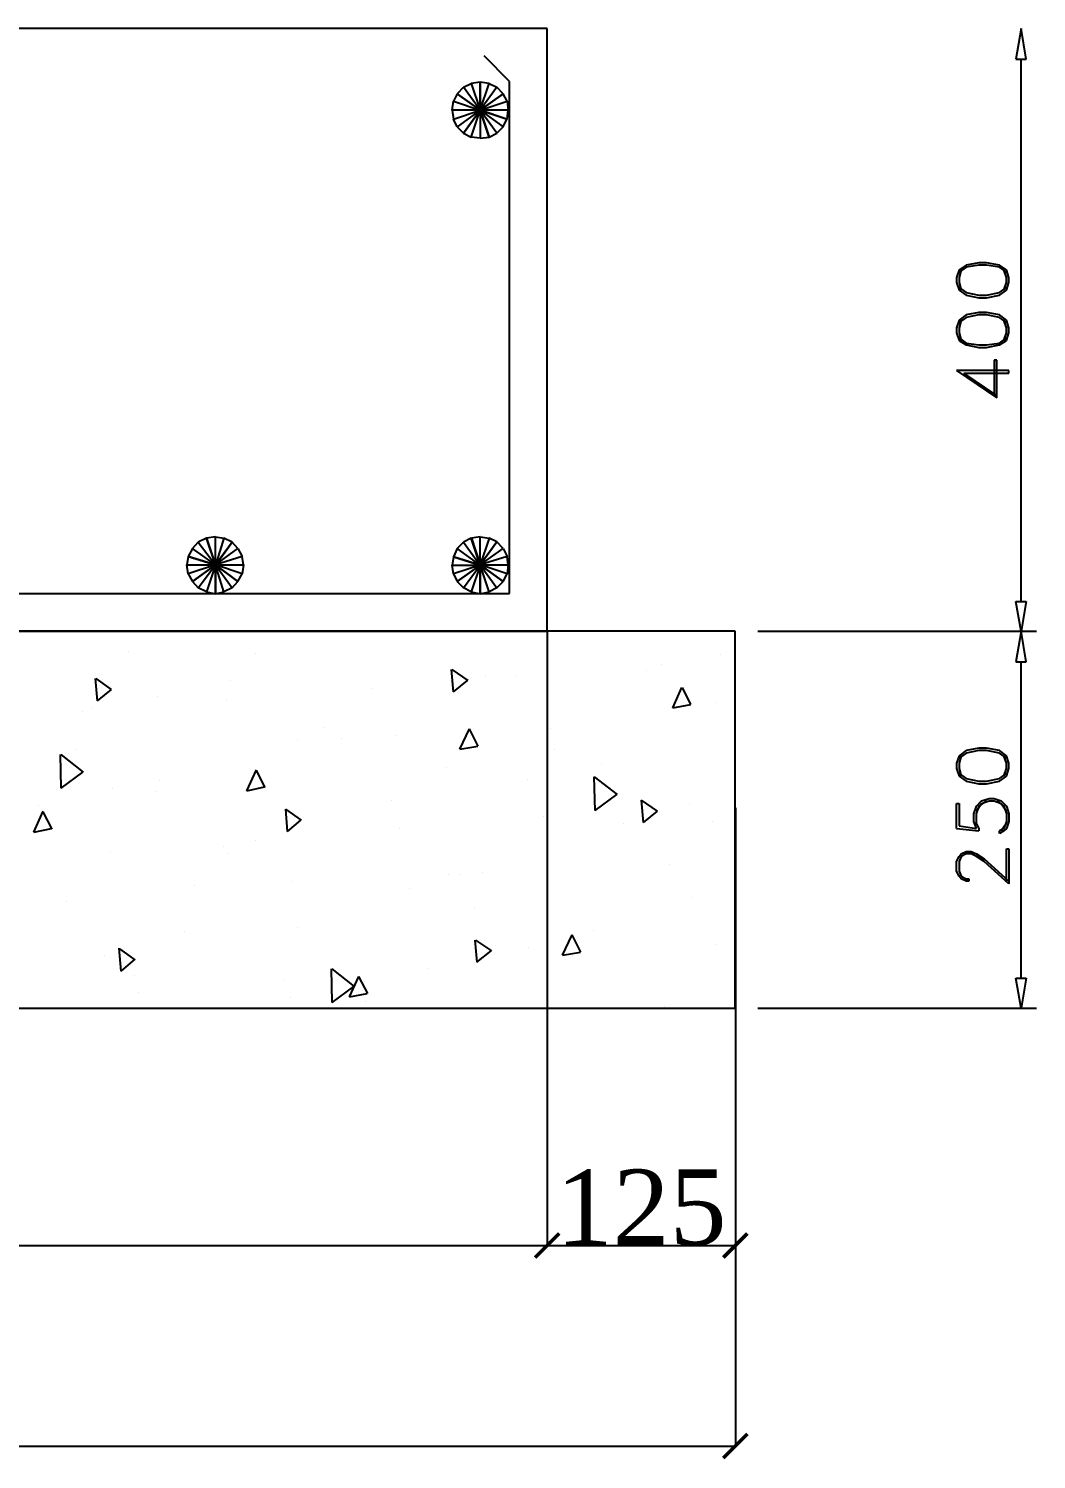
# Model space of a CAD drawing. Header units: millimetres. Extents: x -23396 to 106750, y 116 to 66281.
# Drawn here: x 36974 to 40318, y 57027 to 61775 of the extents above; entities that cross this region are included whole.
import ezdxf

# ---------------------------------------------------------------- set-up
doc = ezdxf.new("R2010")
doc.units = ezdxf.units.MM
doc.styles.add('Century Gothic$001H0', font='cent.shx')
doc.dimstyles.new('Copy of ISO-25', dxfattribs={"dimtxt": 250, "dimasz": 80, "dimexe": 1.25, "dimexo": 0.625, "dimtad": 1, "dimtxsty": 'Century Gothic$001H0', "dimblk": 'ARCHTICK', "dimcen": 2.5, "dimadec": 0, "dimazin": 0, "dimtfac": 1, "dimtmove": 0, "dimatfit": 3, "dimfxl": 1, "dimarcsym": 0})

# ---------------------------------------------------------------- blocks, each defined once
blk = doc.blocks.new('_ArchTick')
at = {"color": 0, "linetype": 'ByBlock', "const_width": 0.15}
blk.add_lwpolyline([(-0.5, -0.5), (0.5, 0.5)], dxfattribs=at)
blk = doc.blocks.new('*D56')
at = {"color": 0, "lineweight": -2, "transparency": 16777216}
for p, q in [((25819.2, 58523.4), (25819.2, 57069.7)), ((39319.3, 58523.4), (39319.3, 57069.7)), ((25819.2, 57071), (39319.3, 57071))]:
    blk.add_line(p, q, dxfattribs=at)
at = {"layer": 'Defpoints', "color": 0, "transparency": 16777216}
for p in [(25819.2, 58524), (39319.3, 58524), (39319.3, 57071)]:
    blk.add_point(p, dxfattribs=at)
at = {"color": 0, "lineweight": -2, "transparency": 16777216, "xscale": 80, "yscale": 80, "zscale": 80, "rotation": 180}
blk.add_blockref('_ArchTick', (25819.2, 57071), dxfattribs=at)
at = {"color": 0, "lineweight": -2, "transparency": 16777216, "xscale": 80, "yscale": 80, "zscale": 80}
blk.add_blockref('_ArchTick', (39319.3, 57071), dxfattribs=at)
at = {"color": 0, "transparency": 16777216, "insert": (32569.2, 57196.6), "char_height": 250, "attachment_point": 5, "style": 'Century Gothic$001H0'}
blk.add_mtext('2900', dxfattribs=at)
blk = doc.blocks.new('*D57')
at = {"color": 0, "lineweight": -2, "transparency": 16777216}
for p, q in [((26443.6, 59774.4), (26443.6, 57735.2)), ((38694.9, 59774.4), (38694.9, 57735.2)), ((26443.6, 57736.5), (38694.9, 57736.5))]:
    blk.add_line(p, q, dxfattribs=at)
at = {"layer": 'Defpoints', "color": 0, "transparency": 16777216}
for p in [(26443.6, 59775), (38694.9, 59775), (38694.9, 57736.5)]:
    blk.add_point(p, dxfattribs=at)
at = {"color": 0, "lineweight": -2, "transparency": 16777216, "xscale": 80, "yscale": 80, "zscale": 80, "rotation": 180}
blk.add_blockref('_ArchTick', (26443.6, 57736.5), dxfattribs=at)
at = {"color": 0, "lineweight": -2, "transparency": 16777216, "xscale": 80, "yscale": 80, "zscale": 80}
blk.add_blockref('_ArchTick', (38694.9, 57736.5), dxfattribs=at)
at = {"color": 0, "transparency": 16777216, "insert": (32569.2, 57862.1), "char_height": 250, "attachment_point": 5, "style": 'Century Gothic$001H0'}
blk.add_mtext('2650', dxfattribs=at)
blk = doc.blocks.new('*D52')
at = {"color": 0, "lineweight": -2, "transparency": 16777216}
for p, q in [((38694.9, 59774.4), (38694.9, 57735.2)), ((39319.3, 59188.8), (39319.3, 57735.2)), ((38694.9, 57736.5), (39319.3, 57736.5))]:
    blk.add_line(p, q, dxfattribs=at)
at = {"layer": 'Defpoints', "color": 0, "transparency": 16777216}
for p in [(38694.9, 59775), (39319.3, 59189.5), (39319.3, 57736.5)]:
    blk.add_point(p, dxfattribs=at)
at = {"color": 0, "lineweight": -2, "transparency": 16777216, "xscale": 80, "yscale": 80, "zscale": 80, "rotation": 180}
blk.add_blockref('_ArchTick', (38694.9, 57736.5), dxfattribs=at)
at = {"color": 0, "lineweight": -2, "transparency": 16777216, "xscale": 80, "yscale": 80, "zscale": 80}
blk.add_blockref('_ArchTick', (39319.3, 57736.5), dxfattribs=at)
at = {"color": 0, "transparency": 16777216, "insert": (39007.1, 57862.1), "char_height": 250, "attachment_point": 5, "style": 'Century Gothic$001H0'}
blk.add_mtext('125', dxfattribs=at)

msp = doc.modelspace()

# ---------------------------------------------------------------- linework, layer by layer
at = {"color": 0}
for p, q in [((38694.852, 61775.228), (26443.602, 61775.228)), ((38694.852, 59774.978), (38694.852, 61775.228)), ((40267.552, 61775.228), (40250.602, 61673.628)), ((40284.452, 61673.628), (40267.552, 61775.228)), ((40284.452, 61673.628), (40267.552, 61775.228)), ((38570.152, 61599.528), (38485.302, 61684.378)), ((40250.602, 61673.628), (40284.452, 61673.628)), ((40250.602, 61673.628), (40284.452, 61673.628)), ((40267.552, 59874.428), (40267.552, 61673.628)), ((38417.402, 61580.628), (38442.952, 61593.178)), ((38417.402, 61580.628), (38442.952, 61593.178)), ((38472.602, 61597.428), (38442.952, 61593.178)), ((38472.602, 61597.428), (38442.952, 61593.178)), ((38442.952, 61593.178), (38472.602, 61504.278)), ((38442.952, 61593.178), (38472.602, 61504.278)), ((38442.952, 61593.178), (38472.602, 61504.278)), ((38442.952, 61593.178), (38472.602, 61504.278)), ((38502.252, 61593.178), (38472.602, 61597.428)), ((38502.252, 61593.178), (38472.602, 61597.428)), ((38472.602, 61597.428), (38472.602, 61504.428)), ((38472.602, 61504.278), (38472.602, 61597.428)), ((38472.602, 61504.278), (38472.602, 61597.428)), ((38472.602, 61504.428), (38502.252, 61593.178)), ((38472.602, 61504.428), (38502.252, 61593.178)), ((38472.602, 61504.428), (38502.252, 61593.178)), ((38472.602, 61504.428), (38502.252, 61593.178)), ((38502.252, 61593.178), (38527.652, 61580.478)), ((38502.252, 61593.178), (38527.652, 61580.478)), ((38570.152, 59900.028), (38570.152, 61599.528)), ((38396.202, 61559.128), (38383.702, 61533.928)), ((38396.202, 61559.128), (38383.702, 61533.928)), ((38417.402, 61580.628), (38396.202, 61559.128)), ((38417.402, 61580.628), (38396.202, 61559.128)), ((38396.202, 61559.128), (38472.602, 61504.278)), ((38472.602, 61504.278), (38396.202, 61559.128)), ((38472.602, 61504.278), (38396.202, 61559.128)), ((38472.602, 61504.278), (38417.402, 61580.628)), ((38472.602, 61504.278), (38417.402, 61580.628)), ((38472.602, 61504.278), (38417.402, 61580.628)), ((38472.602, 61504.278), (38417.402, 61580.628)), ((38527.652, 61580.478), (38472.602, 61504.428)), ((38527.652, 61580.478), (38472.602, 61504.428)), ((38527.652, 61580.478), (38472.602, 61504.428)), ((38527.652, 61580.478), (38472.602, 61504.428)), ((38472.602, 61504.428), (38548.802, 61559.328)), ((38472.602, 61504.428), (38548.802, 61559.328)), ((38548.602, 61559.128), (38472.752, 61504.078)), ((38548.802, 61559.328), (38527.652, 61580.478)), ((38548.802, 61559.328), (38527.652, 61580.478)), ((38561.502, 61533.928), (38548.602, 61559.128)), ((38561.502, 61533.928), (38548.602, 61559.128)), ((38379.452, 61504.278), (38383.702, 61533.928)), ((38379.452, 61504.278), (38383.702, 61474.628)), ((38472.602, 61504.278), (38379.452, 61504.278)), ((38379.452, 61504.278), (38383.702, 61474.628)), ((38472.602, 61504.278), (38379.452, 61504.278)), ((38472.602, 61504.278), (38379.452, 61504.278)), ((38472.602, 61504.278), (38379.452, 61504.278)), ((38383.702, 61533.928), (38472.602, 61504.278)), ((38383.702, 61533.928), (38472.602, 61504.278)), ((38383.702, 61533.928), (38472.602, 61504.278)), ((38383.702, 61533.928), (38472.602, 61504.278)), ((38383.702, 61474.628), (38472.602, 61504.278)), ((38383.702, 61474.628), (38472.602, 61504.278)), ((38383.702, 61474.628), (38472.602, 61504.278)), ((38383.702, 61474.628), (38472.602, 61504.278)), ((38472.602, 61504.278), (38396.202, 61449.078)), ((38472.602, 61504.278), (38396.202, 61449.078)), ((38472.602, 61504.278), (38396.202, 61449.078)), ((38472.602, 61504.278), (38396.202, 61449.078)), ((38417.402, 61428.078), (38472.602, 61504.278)), ((38472.402, 61504.278), (38417.552, 61427.878)), ((38472.402, 61504.278), (38417.552, 61427.878)), ((38442.802, 61415.178), (38472.402, 61504.278)), ((38442.802, 61415.178), (38472.402, 61504.278)), ((38442.802, 61415.178), (38472.402, 61504.278)), ((38442.802, 61415.178), (38472.402, 61504.278)), ((38472.402, 61504.278), (38472.402, 61411.128)), ((38472.402, 61504.278), (38472.402, 61411.128)), ((38472.402, 61504.278), (38472.402, 61411.128)), ((38472.402, 61504.278), (38472.402, 61411.128)), ((38502.252, 61415.178), (38472.402, 61504.278)), ((38527.652, 61428.078), (38472.602, 61504.278)), ((38472.602, 61504.278), (38502.252, 61415.378)), ((38527.652, 61428.078), (38472.602, 61504.278)), ((38472.602, 61504.278), (38548.802, 61449.228)), ((38472.602, 61504.278), (38548.802, 61449.228)), ((38527.652, 61428.078), (38472.602, 61504.278)), ((38472.602, 61504.278), (38502.252, 61415.378)), ((38527.652, 61428.078), (38472.602, 61504.278)), ((38472.602, 61504.278), (38548.802, 61449.228)), ((38472.602, 61504.278), (38548.802, 61449.228)), ((38561.302, 61474.478), (38472.602, 61504.278)), ((38472.752, 61504.078), (38561.502, 61533.928)), ((38472.752, 61504.078), (38561.502, 61533.928)), ((38472.752, 61504.078), (38561.502, 61533.928)), ((38472.752, 61504.078), (38561.502, 61533.928)), ((38565.752, 61504.078), (38472.752, 61504.078)), ((38472.752, 61504.078), (38561.502, 61474.628)), ((38565.752, 61504.078), (38472.752, 61504.078)), ((38565.752, 61504.078), (38472.752, 61504.078)), ((38472.752, 61504.078), (38561.502, 61474.628)), ((38565.752, 61504.078), (38472.752, 61504.078)), ((38561.502, 61533.928), (38565.752, 61504.078)), ((38561.502, 61533.928), (38565.752, 61504.078)), ((38561.502, 61474.628), (38565.752, 61504.078)), ((38561.502, 61474.628), (38565.752, 61504.078)), ((38396.202, 61449.078), (38383.702, 61474.628)), ((38396.202, 61449.078), (38383.702, 61474.628)), ((38396.202, 61449.078), (38417.402, 61428.078)), ((38396.202, 61449.078), (38417.402, 61428.078)), ((38548.802, 61449.228), (38527.652, 61428.078)), ((38548.802, 61449.228), (38527.652, 61428.078)), ((38548.802, 61449.228), (38561.302, 61474.478)), ((38548.802, 61449.228), (38561.302, 61474.478)), ((38417.552, 61427.878), (38442.802, 61415.178)), ((38417.552, 61427.878), (38442.802, 61415.178)), ((38472.402, 61411.128), (38442.802, 61415.178)), ((38472.402, 61411.128), (38442.802, 61415.178)), ((38472.402, 61411.128), (38502.252, 61415.178)), ((38472.402, 61411.128), (38502.252, 61415.178)), ((38502.252, 61415.378), (38527.652, 61428.078)), ((38502.252, 61415.378), (38527.652, 61428.078)), ((40062.202, 60974.928), (40053.752, 60949.728)), ((40085.502, 60989.928), (40062.202, 60974.928)), ((40085.502, 60983.728), (40062.202, 60966.828)), ((40068.552, 60974.928), (40062.202, 60949.728)), ((40127.852, 60998.378), (40085.502, 60989.928)), ((40127.852, 60990.078), (40085.502, 60983.728)), ((40153.252, 60998.378), (40127.852, 60998.378)), ((40153.252, 60990.078), (40127.852, 60990.078)), ((40195.552, 60989.928), (40153.252, 60998.378)), ((40195.552, 60983.728), (40153.252, 60990.078)), ((40218.852, 60974.928), (40195.552, 60989.928)), ((40218.852, 60966.828), (40195.552, 60983.728)), ((40218.852, 60949.728), (40210.552, 60975.128)), ((40227.302, 60949.728), (40218.852, 60974.928)), ((40053.752, 60949.728), (40053.752, 60932.578)), ((40053.752, 60932.578), (40062.202, 60907.178)), ((40062.202, 60949.728), (40062.202, 60932.778)), ((40062.202, 60932.778), (40068.552, 60907.178)), ((40210.552, 60907.378), (40218.852, 60932.778)), ((40218.852, 60932.778), (40218.852, 60949.728)), ((40218.852, 60907.178), (40227.302, 60932.578)), ((40227.302, 60932.578), (40227.302, 60949.728)), ((40062.202, 60915.678), (40085.502, 60899.078)), ((40062.202, 60907.178), (40085.502, 60890.428)), ((40085.502, 60899.078), (40127.852, 60890.428)), ((40085.502, 60890.428), (40127.852, 60881.978)), ((40127.852, 60890.428), (40153.252, 60890.428)), ((40127.852, 60881.978), (40153.252, 60881.978)), ((40153.252, 60890.428), (40195.552, 60899.078)), ((40153.252, 60881.978), (40195.552, 60890.428)), ((40195.552, 60899.078), (40218.852, 60915.678)), ((40195.552, 60890.428), (40218.852, 60907.178)), ((40127.852, 60833.128), (40085.502, 60824.828)), ((40153.252, 60833.128), (40127.852, 60833.128)), ((40195.552, 60824.828), (40153.252, 60833.128)), ((40062.202, 60807.878), (40053.752, 60782.478)), ((40053.752, 60782.478), (40053.752, 60765.378)), ((40085.502, 60824.828), (40062.202, 60807.878)), ((40085.502, 60816.378), (40062.202, 60799.428)), ((40068.552, 60807.878), (40062.202, 60782.478)), ((40062.202, 60782.478), (40062.202, 60765.378)), ((40127.852, 60824.978), (40085.502, 60816.378)), ((40153.252, 60824.978), (40127.852, 60824.978)), ((40195.552, 60816.378), (40153.252, 60824.978)), ((40218.852, 60807.878), (40195.552, 60824.828)), ((40218.852, 60799.428), (40195.552, 60816.378)), ((40218.852, 60782.678), (40210.552, 60808.078)), ((40227.302, 60782.478), (40218.852, 60807.878)), ((40218.852, 60765.578), (40218.852, 60782.678)), ((40227.302, 60765.378), (40227.302, 60782.478)), ((40053.752, 60765.378), (40062.202, 60739.978)), ((40062.202, 60765.378), (40068.552, 60740.178)), ((40062.202, 60748.628), (40085.502, 60731.678)), ((40062.202, 60739.978), (40085.502, 60725.328)), ((40195.552, 60731.678), (40218.852, 60748.628)), ((40195.552, 60725.328), (40218.852, 60739.978)), ((40210.552, 60740.328), (40218.852, 60765.578)), ((40218.852, 60739.978), (40227.302, 60765.378)), ((40085.502, 60731.678), (40127.852, 60725.328)), ((40085.502, 60725.328), (40127.852, 60716.678)), ((40127.852, 60725.328), (40153.252, 60725.328)), ((40127.852, 60716.678), (40153.252, 60716.678)), ((40153.252, 60725.328), (40195.552, 60731.678)), ((40153.252, 60716.678), (40195.552, 60725.328)), ((40227.302, 60640.678), (40053.752, 60640.678)), ((40053.752, 60640.678), (40186.902, 60549.478)), ((40186.902, 60674.528), (40178.652, 60674.528)), ((40178.652, 60674.528), (40178.652, 60558.128)), ((40186.902, 60549.478), (40186.902, 60674.528)), ((40227.302, 60632.228), (40227.302, 60640.678)), ((40186.902, 60558.128), (40077.052, 60632.228)), ((40077.052, 60632.228), (40227.302, 60632.228)), ((37518.002, 60050.278), (37537.052, 60071.278)), ((37518.002, 60050.278), (37537.052, 60071.278)), ((37564.552, 60083.978), (37537.052, 60071.278)), ((37564.552, 60083.978), (37537.052, 60071.278)), ((37537.052, 60071.278), (37594.202, 59995.078)), ((37537.052, 60071.278), (37594.202, 59995.078)), ((37537.052, 60071.278), (37594.202, 59995.078)), ((37537.052, 60071.278), (37594.202, 59995.078)), ((37594.202, 60088.228), (37564.352, 60083.828)), ((37594.202, 60088.228), (37564.352, 60083.828)), ((37564.352, 60083.828), (37594.202, 59994.928)), ((37594.202, 59995.078), (37564.552, 60083.978)), ((37594.202, 59995.078), (37564.552, 60083.978)), ((37594.202, 59994.928), (37594.202, 60088.228)), ((37594.202, 60088.228), (37621.502, 60083.828)), ((37594.202, 59994.928), (37594.202, 60088.228)), ((37594.202, 59994.928), (37594.202, 60088.228)), ((37594.202, 60088.228), (37621.502, 60083.828)), ((37594.202, 59994.928), (37594.202, 60088.228)), ((37621.502, 60083.828), (37594.202, 59994.928)), ((37621.502, 60083.828), (37594.202, 59994.928)), ((37621.502, 60083.828), (37594.202, 59994.928)), ((37621.502, 60083.828), (37594.202, 59994.928)), ((37594.202, 59994.928), (37649.052, 60071.278)), ((37594.202, 59994.928), (37649.052, 60071.278)), ((37649.202, 60071.278), (37594.352, 59995.078)), ((37649.052, 60071.278), (37621.502, 60083.828)), ((37649.052, 60071.278), (37621.502, 60083.828)), ((37668.252, 60050.128), (37649.202, 60071.278)), ((37668.252, 60050.128), (37649.202, 60071.278)), ((38396.202, 60050.128), (38417.402, 60071.278)), ((38396.202, 60050.128), (38417.402, 60071.278)), ((38442.952, 60083.828), (38417.402, 60071.278)), ((38442.952, 60083.828), (38417.402, 60071.278)), ((38417.402, 60071.278), (38472.602, 59994.928)), ((38417.402, 60071.278), (38472.602, 59994.928)), ((38417.402, 60071.278), (38472.602, 59994.928)), ((38417.402, 60071.278), (38472.602, 59994.928)), ((38472.602, 59994.928), (38442.952, 60083.828)), ((38472.602, 59994.928), (38442.952, 60083.828)), ((38472.752, 60088.228), (38443.152, 60083.978)), ((38472.752, 60088.228), (38443.152, 60083.978)), ((38443.152, 60083.978), (38472.752, 59995.278)), ((38472.752, 59995.278), (38472.752, 60088.228)), ((38472.752, 60088.228), (38502.402, 60083.978)), ((38472.752, 59995.278), (38472.752, 60088.228)), ((38472.752, 59995.278), (38472.752, 60088.228)), ((38472.752, 60088.228), (38502.402, 60083.978)), ((38472.752, 59995.278), (38472.752, 60088.228)), ((38502.402, 60083.978), (38472.752, 59995.278)), ((38502.402, 60083.978), (38472.752, 59995.278)), ((38502.402, 60083.978), (38472.752, 59995.278)), ((38502.402, 60083.978), (38472.752, 59995.278)), ((38527.802, 60071.478), (38472.752, 59995.078)), ((38472.752, 59995.278), (38527.802, 60071.478)), ((38472.752, 59995.278), (38527.802, 60071.478)), ((38527.802, 60071.478), (38502.402, 60083.978)), ((38527.802, 60071.478), (38502.402, 60083.978)), ((38548.602, 60050.128), (38527.802, 60071.478)), ((38548.602, 60050.128), (38527.802, 60071.478)), ((37503.152, 60022.778), (37498.952, 59995.078)), ((37503.152, 60022.778), (37498.952, 59995.078)), ((37518.002, 60050.278), (37503.152, 60022.778)), ((37518.002, 60050.278), (37503.152, 60022.778)), ((37503.152, 60022.778), (37594.202, 59995.078)), ((37594.202, 59995.078), (37503.152, 60022.778)), ((37594.202, 59995.078), (37503.152, 60022.778)), ((37594.202, 59995.078), (37518.002, 60050.278)), ((37594.202, 59995.078), (37518.002, 60050.278)), ((37594.202, 59995.078), (37518.002, 60050.278)), ((37594.202, 59995.078), (37518.002, 60050.278)), ((37594.352, 59995.078), (37668.252, 60050.128)), ((37594.352, 59995.078), (37668.252, 60050.128)), ((37594.352, 59995.078), (37668.252, 60050.128)), ((37594.352, 59995.078), (37668.252, 60050.128)), ((37683.102, 60022.778), (37594.352, 59995.078)), ((37683.102, 60022.778), (37594.352, 59995.078)), ((37683.102, 60022.778), (37594.352, 59995.078)), ((37683.102, 60022.778), (37594.352, 59995.078)), ((37668.252, 60050.128), (37683.102, 60022.778)), ((37668.252, 60050.128), (37683.102, 60022.778)), ((37687.302, 59995.078), (37683.102, 60022.778)), ((37687.302, 59995.078), (37683.102, 60022.778)), ((38383.702, 60022.628), (38379.452, 59994.928)), ((38383.702, 60022.628), (38379.452, 59994.928)), ((38396.202, 60050.128), (38383.702, 60022.628)), ((38396.202, 60050.128), (38383.702, 60022.628)), ((38383.702, 60022.628), (38472.602, 59994.928)), ((38472.602, 59994.928), (38383.702, 60022.628)), ((38472.602, 59994.928), (38383.702, 60022.628)), ((38472.602, 59994.928), (38396.202, 60050.128)), ((38472.602, 59994.928), (38396.202, 60050.128)), ((38472.602, 59994.928), (38396.202, 60050.128)), ((38472.602, 59994.928), (38396.202, 60050.128)), ((38472.752, 59995.078), (38548.602, 60050.128)), ((38472.752, 59995.078), (38548.602, 60050.128)), ((38472.752, 59995.078), (38548.602, 60050.128)), ((38472.752, 59995.078), (38548.602, 60050.128)), ((38561.502, 60022.778), (38472.752, 59995.078)), ((38561.502, 60022.778), (38472.752, 59995.078)), ((38561.502, 60022.778), (38472.752, 59995.078)), ((38561.502, 60022.778), (38472.752, 59995.078)), ((38548.602, 60050.128), (38561.502, 60022.778)), ((38548.602, 60050.128), (38561.502, 60022.778)), ((38565.752, 59995.078), (38561.502, 60022.778)), ((38565.752, 59995.078), (38561.502, 60022.778)), ((37498.952, 59995.078), (37594.202, 59995.078)), ((37498.952, 59995.078), (37594.202, 59995.078)), ((37503.152, 59965.478), (37498.952, 59995.078)), ((37498.952, 59995.078), (37594.202, 59995.078)), ((37498.952, 59995.078), (37594.202, 59995.078)), ((37503.152, 59965.478), (37498.952, 59995.078)), ((37594.202, 59995.078), (37503.152, 59965.478)), ((37594.202, 59995.078), (37503.152, 59965.478)), ((37594.202, 59995.078), (37503.152, 59965.478)), ((37594.202, 59995.078), (37503.152, 59965.478)), ((37518.002, 59940.078), (37594.202, 59995.078)), ((37594.202, 59995.078), (37518.002, 59940.078)), ((37594.202, 59995.078), (37518.002, 59940.078)), ((37537.052, 59918.878), (37594.202, 59995.078)), ((37537.052, 59918.878), (37594.202, 59995.078)), ((37537.052, 59918.878), (37594.202, 59995.078)), ((37537.052, 59918.878), (37594.202, 59995.078)), ((37594.202, 59995.078), (37564.552, 59906.178)), ((37594.202, 59995.078), (37564.552, 59906.178)), ((37594.202, 59995.078), (37564.552, 59906.178)), ((37594.202, 59995.078), (37564.552, 59906.178)), ((37594.202, 59899.828), (37594.202, 59995.078)), ((37594.352, 59995.078), (37687.302, 59995.078)), ((37594.352, 59995.078), (37687.302, 59995.078)), ((37621.702, 59906.378), (37594.352, 59995.078)), ((37594.352, 59995.078), (37594.352, 59899.828)), ((37621.702, 59906.378), (37594.352, 59995.078)), ((37594.352, 59995.078), (37649.402, 59918.878)), ((37594.352, 59995.078), (37649.402, 59918.878)), ((37621.702, 59906.378), (37594.352, 59995.078)), ((37594.352, 59995.078), (37594.352, 59899.828)), ((37621.702, 59906.378), (37594.352, 59995.078)), ((37594.352, 59995.078), (37649.402, 59918.878)), ((37594.352, 59995.078), (37649.402, 59918.878)), ((37668.452, 59940.228), (37594.352, 59995.078)), ((37683.102, 59965.628), (37594.352, 59995.078)), ((37594.352, 59995.078), (37668.252, 59940.078)), ((37683.102, 59965.628), (37594.352, 59995.078)), ((37594.352, 59995.078), (37687.302, 59995.078)), ((37683.102, 59965.628), (37594.352, 59995.078)), ((37594.352, 59995.078), (37668.252, 59940.078)), ((37683.102, 59965.628), (37594.352, 59995.078)), ((37594.352, 59995.078), (37687.302, 59995.078)), ((37687.302, 59995.078), (37683.102, 59965.628)), ((38379.452, 59994.928), (38472.602, 59994.928)), ((38379.452, 59994.928), (38472.602, 59994.928)), ((38383.702, 59965.478), (38379.452, 59994.928)), ((38379.452, 59994.928), (38472.602, 59994.928)), ((38379.452, 59994.928), (38472.602, 59994.928)), ((38383.702, 59965.478), (38379.452, 59994.928)), ((38472.602, 59994.928), (38383.702, 59965.478)), ((38472.602, 59994.928), (38383.702, 59965.478)), ((38472.602, 59994.928), (38383.702, 59965.478)), ((38472.602, 59994.928), (38383.702, 59965.478)), ((38396.202, 59940.078), (38472.602, 59994.928)), ((38472.602, 59994.928), (38396.202, 59940.078)), ((38472.602, 59994.928), (38396.202, 59940.078)), ((38417.402, 59918.878), (38472.602, 59994.928)), ((38417.402, 59918.878), (38472.602, 59994.928)), ((38417.402, 59918.878), (38472.602, 59994.928)), ((38417.402, 59918.878), (38472.602, 59994.928)), ((38472.602, 59994.928), (38442.952, 59906.178)), ((38472.602, 59994.928), (38442.952, 59906.178)), ((38472.602, 59994.928), (38442.952, 59906.178)), ((38472.602, 59994.928), (38442.952, 59906.178)), ((38502.252, 59906.178), (38472.602, 59995.078)), ((38472.602, 59995.078), (38472.602, 59899.828)), ((38502.252, 59906.178), (38472.602, 59995.078)), ((38472.602, 59995.078), (38527.652, 59918.878)), ((38472.602, 59995.078), (38527.652, 59918.878)), ((38502.252, 59906.178), (38472.602, 59995.078)), ((38472.602, 59995.078), (38472.602, 59899.828)), ((38502.252, 59906.178), (38472.602, 59995.078)), ((38472.602, 59995.078), (38527.652, 59918.878)), ((38472.602, 59995.078), (38527.652, 59918.878)), ((38548.802, 59940.078), (38472.602, 59995.078)), ((38472.602, 59899.678), (38472.602, 59994.928)), ((38472.752, 59995.078), (38565.752, 59995.078)), ((38472.752, 59995.078), (38565.752, 59995.078)), ((38561.502, 59965.478), (38472.752, 59995.078)), ((38472.752, 59995.078), (38548.602, 59940.228)), ((38561.502, 59965.478), (38472.752, 59995.078)), ((38472.752, 59995.078), (38565.752, 59995.078)), ((38561.502, 59965.478), (38472.752, 59995.078)), ((38472.752, 59995.078), (38548.602, 59940.228)), ((38561.502, 59965.478), (38472.752, 59995.078)), ((38472.752, 59995.078), (38565.752, 59995.078)), ((38565.752, 59995.078), (38561.502, 59965.478)), ((37503.152, 59965.478), (37518.002, 59940.078)), ((37503.152, 59965.478), (37518.002, 59940.078)), ((37518.002, 59940.078), (37537.052, 59918.878)), ((37518.002, 59940.078), (37537.052, 59918.878)), ((37649.402, 59918.878), (37668.452, 59940.228)), ((37649.402, 59918.878), (37668.452, 59940.228)), ((37668.252, 59940.078), (37683.102, 59965.628)), ((37668.252, 59940.078), (37683.102, 59965.628)), ((38383.702, 59965.478), (38396.202, 59940.078)), ((38383.702, 59965.478), (38396.202, 59940.078)), ((38396.202, 59940.078), (38417.402, 59918.878)), ((38396.202, 59940.078), (38417.402, 59918.878)), ((38527.652, 59918.878), (38548.802, 59940.078)), ((38527.652, 59918.878), (38548.802, 59940.078)), ((38548.602, 59940.228), (38561.502, 59965.478)), ((38548.602, 59940.228), (38561.502, 59965.478)), ((26570.602, 59900.028), (38570.152, 59900.028)), ((37564.552, 59906.178), (37537.052, 59918.878)), ((37564.552, 59906.178), (37537.052, 59918.878)), ((37564.552, 59906.178), (37594.202, 59899.828)), ((37564.552, 59906.178), (37594.202, 59899.828)), ((37594.352, 59899.828), (37621.702, 59906.378)), ((37594.352, 59899.828), (37621.702, 59906.378)), ((37649.402, 59918.878), (37621.702, 59906.378)), ((37649.402, 59918.878), (37621.702, 59906.378)), ((38442.952, 59906.178), (38417.402, 59918.878)), ((38442.952, 59906.178), (38417.402, 59918.878)), ((38442.952, 59906.178), (38472.602, 59899.678)), ((38442.952, 59906.178), (38472.602, 59899.678)), ((38472.602, 59899.828), (38502.252, 59906.178)), ((38472.602, 59899.828), (38502.252, 59906.178)), ((38527.652, 59918.878), (38502.252, 59906.178)), ((38527.652, 59918.878), (38502.252, 59906.178)), ((40250.602, 59874.428), (40284.452, 59874.428)), ((40250.602, 59874.428), (40284.452, 59874.428)), ((40267.552, 59774.978), (40250.602, 59874.428)), ((40284.452, 59874.428), (40267.552, 59774.978)), ((40284.452, 59874.428), (40267.552, 59774.978)), ((39319.252, 59774.978), (25819.152, 59774.978)), ((26443.602, 59774.978), (38694.852, 59774.978)), ((39319.252, 58524.028), (39319.252, 59774.978)), ((39393.502, 59774.978), (40318.352, 59774.978)), ((39393.502, 59774.978), (40318.352, 59774.978)), ((40267.552, 59774.978), (40250.602, 59673.378)), ((40284.452, 59673.378), (40267.552, 59774.978)), ((40284.452, 59673.378), (40267.552, 59774.978)), ((37306.302, 59707.228), (37306.302, 59707.228)), ((37725.252, 59700.678), (37725.252, 59700.678)), ((39268.452, 59698.778), (39268.452, 59698.778)), ((38383.702, 59573.878), (38377.352, 59647.978)), ((38432.402, 59611.978), (38379.452, 59647.978)), ((39022.952, 59643.728), (39022.952, 59643.728)), ((39073.752, 59664.878), (39073.752, 59664.878)), ((40250.602, 59673.378), (40284.452, 59673.378)), ((40250.602, 59673.378), (40284.452, 59673.378)), ((40267.552, 58623.478), (40267.552, 59673.378)), ((37202.602, 59544.228), (37196.252, 59618.328)), ((37249.152, 59582.328), (37198.352, 59618.478)), ((37645.152, 59611.978), (37645.152, 59611.978)), ((38383.702, 59573.878), (38430.252, 59611.978)), ((38491.452, 59624.478), (38491.452, 59624.478)), ((38593.402, 59624.828), (38593.402, 59624.828)), ((37202.602, 59544.228), (37249.152, 59582.328)), ((37401.552, 59559.078), (37401.552, 59559.078)), ((37632.102, 59546.378), (37632.102, 59546.378)), ((38112.952, 59586.578), (38112.952, 59586.578)), ((39112.002, 59520.978), (39141.652, 59588.678)), ((39171.252, 59531.728), (39143.752, 59588.678)), ((37153.902, 59508.278), (37153.902, 59508.278)), ((37183.552, 59523.078), (37183.552, 59523.078)), ((39111.852, 59520.978), (39171.252, 59531.728)), ((39257.702, 59539.828), (39257.702, 59539.828)), ((37951.902, 59455.178), (37951.902, 59455.178)), ((37865.102, 59413.028), (37865.102, 59413.028)), ((38013.452, 59419.528), (38013.452, 59419.528)), ((38191.102, 59427.828), (38191.102, 59427.828)), ((38404.852, 59383.378), (38436.602, 59451.128)), ((38466.252, 59393.978), (38436.602, 59451.128)), ((38707.352, 59451.128), (38707.352, 59451.128)), ((37081.752, 59254.278), (37079.652, 59366.428)), ((37156.052, 59307.178), (37082.102, 59366.428)), ((37130.652, 59381.278), (37130.652, 59381.278)), ((38405.052, 59383.378), (38464.302, 59393.978)), ((38718.152, 59381.278), (38718.152, 59381.278)), ((40062.202, 59362.228), (40053.752, 59336.828)), ((40085.502, 59379.128), (40062.202, 59362.228)), ((40085.502, 59370.678), (40062.202, 59353.728)), ((40068.552, 59362.228), (40062.202, 59336.828)), ((40127.852, 59387.628), (40085.502, 59379.128)), ((40127.852, 59379.128), (40085.502, 59370.678)), ((40153.252, 59387.628), (40127.852, 59387.628)), ((40153.252, 59379.128), (40127.852, 59379.128)), ((40195.552, 59379.128), (40153.252, 59387.628)), ((40195.552, 59370.678), (40153.252, 59379.128)), ((40218.852, 59362.228), (40195.552, 59379.128)), ((40218.852, 59353.728), (40195.552, 59370.678)), ((40218.852, 59336.828), (40210.552, 59362.228)), ((40227.302, 59336.828), (40218.852, 59362.228)), ((37697.902, 59245.778), (37729.652, 59315.628)), ((37759.302, 59256.178), (37729.652, 59313.528)), ((38360.402, 59321.978), (38360.402, 59321.978)), ((38874.752, 59336.828), (38874.752, 59336.828)), ((40053.752, 59336.828), (40053.752, 59319.878)), ((40053.752, 59319.878), (40062.202, 59294.478)), ((40062.202, 59336.828), (40062.202, 59319.878)), ((40062.202, 59319.878), (40068.552, 59294.478)), ((40210.552, 59294.478), (40218.852, 59319.878)), ((40218.852, 59319.878), (40218.852, 59336.828)), ((40218.852, 59294.478), (40227.302, 59319.878)), ((40227.302, 59319.878), (40227.302, 59336.828)), ((37082.102, 59254.428), (37153.902, 59307.178)), ((37409.852, 59279.478), (37409.852, 59279.478)), ((38629.252, 59281.778), (38629.252, 59281.778)), ((38853.602, 59180.178), (38851.302, 59292.378)), ((38927.702, 59233.078), (38851.502, 59292.378)), ((40062.202, 59302.928), (40085.502, 59286.028)), ((40062.202, 59294.478), (40085.502, 59277.528)), ((40085.502, 59286.028), (40127.852, 59277.528)), ((40085.502, 59277.528), (40127.852, 59269.078)), ((40127.852, 59277.528), (40153.252, 59277.528)), ((40127.852, 59269.078), (40153.252, 59269.078)), ((40153.252, 59277.528), (40195.552, 59286.028)), ((40153.252, 59269.078), (40195.552, 59277.528)), ((40195.552, 59286.028), (40218.852, 59302.928)), ((40195.552, 59277.528), (40218.852, 59294.478)), ((37251.302, 59251.978), (37251.302, 59251.978)), ((37399.602, 59243.678), (37399.602, 59243.678)), ((37698.052, 59245.628), (37757.152, 59258.678)), ((38853.602, 59180.178), (38925.752, 59233.078)), ((39014.452, 59139.978), (39008.102, 59214.028)), ((39061.202, 59178.078), (39008.102, 59214.028)), ((40136.102, 59211.928), (40161.502, 59220.378)), ((40161.502, 59220.378), (40178.652, 59220.378)), ((40178.652, 59220.378), (40201.902, 59211.928)), ((36990.752, 59108.228), (37022.702, 59177.878)), ((37008.052, 59197.128), (37008.052, 59197.128)), ((37052.152, 59118.778), (37022.502, 59175.778)), ((37833.352, 59110.328), (37827.002, 59184.428)), ((37879.952, 59148.578), (37827.002, 59184.428)), ((38178.402, 59211.928), (38178.402, 59211.928)), ((39014.452, 59139.978), (39061.202, 59178.078)), ((39166.852, 59201.328), (39166.852, 59201.328)), ((40053.752, 59120.928), (40053.752, 59203.478)), ((40053.752, 59203.478), (40062.202, 59203.478)), ((40062.202, 59203.478), (40062.202, 59129.378)), ((40110.702, 59169.578), (40119.202, 59194.978)), ((40110.702, 59144.178), (40110.702, 59169.578)), ((40119.202, 59194.978), (40136.102, 59211.928)), ((40119.552, 59178.078), (40136.452, 59203.478)), ((40119.552, 59169.578), (40128.002, 59194.978)), ((40119.552, 59138.028), (40119.552, 59169.578)), ((40128.002, 59194.978), (40153.402, 59211.928)), ((40136.452, 59203.478), (40161.852, 59211.928)), ((40161.852, 59211.928), (40178.652, 59211.928)), ((40178.652, 59211.928), (40201.902, 59203.478)), ((40187.252, 59211.928), (40210.552, 59194.978)), ((40201.902, 59211.928), (40218.852, 59194.978)), ((40201.902, 59203.478), (40218.852, 59178.078)), ((40210.552, 59194.978), (40218.852, 59169.578)), ((40218.852, 59194.978), (40227.302, 59169.578)), ((40218.852, 59169.578), (40218.852, 59144.178)), ((40227.302, 59169.578), (40227.302, 59144.178)), ((36990.952, 59108.228), (37050.202, 59120.928)), ((37833.202, 59110.328), (37877.652, 59148.228)), ((38206.052, 59120.928), (38206.052, 59120.928)), ((38684.102, 59159.028), (38684.102, 59159.028)), ((38946.752, 59137.828), (38946.752, 59137.828)), ((39243.052, 59144.178), (39243.052, 59144.178)), ((40053.552, 59120.928), (40127.852, 59112.428)), ((40062.202, 59129.378), (40119.202, 59120.928)), ((40119.202, 59120.928), (40110.702, 59144.178)), ((40128.002, 59120.928), (40119.552, 59138.028)), ((40128.002, 59112.428), (40128.002, 59120.928)), ((40210.552, 59120.928), (40195.552, 59112.428)), ((40218.852, 59137.828), (40201.902, 59112.428)), ((40218.852, 59120.928), (40210.202, 59112.428)), ((40218.852, 59144.178), (40210.552, 59120.928)), ((40227.302, 59144.178), (40218.852, 59120.928)), ((37725.252, 59080.528), (37725.252, 59080.528)), ((40210.202, 59112.428), (40195.552, 59103.978)), ((40195.552, 59103.978), (40195.552, 59112.428)), ((37247.202, 59042.778), (37247.202, 59042.778)), ((37619.402, 59059.328), (37619.402, 59059.328)), ((37638.802, 59036.228), (37638.802, 59036.228)), ((40053.752, 59010.828), (40062.202, 59027.778)), ((40062.202, 59027.778), (40068.402, 59036.228)), ((40068.402, 59027.778), (40062.202, 59010.828)), ((40068.402, 59036.228), (40085.502, 59044.728)), ((40085.502, 59036.228), (40068.402, 59027.778)), ((40085.502, 59044.728), (40102.452, 59044.728)), ((40102.452, 59036.228), (40085.502, 59036.228)), ((40102.452, 59044.728), (40119.202, 59036.228)), ((40119.202, 59027.778), (40102.452, 59036.228)), ((40119.202, 59036.228), (40144.752, 59019.328)), ((40144.752, 59010.828), (40119.202, 59027.778)), ((40218.852, 58945.228), (40218.852, 59053.178)), ((40218.852, 59053.178), (40227.302, 59053.178)), ((40227.302, 59053.178), (40227.302, 58936.778)), ((39101.402, 59000.278), (39101.402, 59000.278)), ((40053.752, 58979.078), (40053.752, 59010.828)), ((40062.202, 58962.178), (40053.752, 58979.078)), ((40062.202, 59010.828), (40062.202, 58979.078)), ((40062.202, 58979.078), (40068.402, 58962.178)), ((40144.752, 59019.328), (40227.302, 58945.228)), ((40227.302, 58936.778), (40144.752, 59010.828)), ((37524.352, 58930.428), (37524.352, 58930.428)), ((37848.202, 58945.228), (37848.202, 58945.228)), ((38366.752, 58966.378), (38366.752, 58966.378)), ((38405.052, 58968.528), (38405.052, 58968.528)), ((38481.252, 58974.878), (38481.252, 58974.878)), ((40068.402, 58953.678), (40062.202, 58962.178)), ((40068.402, 58962.178), (40085.502, 58953.678)), ((40085.502, 58945.228), (40068.402, 58953.678)), ((40085.502, 58953.678), (40093.802, 58953.678)), ((40093.802, 58945.228), (40085.502, 58945.228)), ((40093.802, 58953.678), (40093.802, 58945.228)), ((38237.652, 58921.928), (38237.652, 58921.928)), ((39173.202, 58892.328), (39173.202, 58892.328)), ((37098.902, 58877.478), (37098.902, 58877.478)), ((38453.552, 58856.328), (38453.552, 58856.328)), ((37865.102, 58792.828), (37865.102, 58792.828)), ((37492.752, 58778.028), (37492.752, 58778.028)), ((38462.002, 58676.428), (38455.652, 58750.478)), ((38510.852, 58714.528), (38457.802, 58750.478)), ((38745.452, 58699.678), (38777.402, 58767.428)), ((38807.052, 58710.278), (38777.402, 58767.428)), ((38849.552, 58782.428), (38849.552, 58782.428)), ((37225.902, 58697.578), (37225.902, 58697.578)), ((37280.902, 58646.778), (37274.402, 58722.978)), ((37327.502, 58684.878), (37276.702, 58720.878)), ((38461.852, 58676.428), (38508.602, 58714.528)), ((38633.652, 58725.078), (38633.652, 58725.078)), ((38745.652, 58699.678), (38804.902, 58710.278)), ((38777.402, 58695.478), (38777.402, 58695.478)), ((39257.702, 58735.678), (39257.702, 58735.678)), ((37280.902, 58646.778), (37327.502, 58686.978)), ((37981.552, 58543.078), (37979.252, 58655.228)), ((38055.602, 58595.978), (37981.702, 58655.228)), ((38298.852, 58657.378), (38298.852, 58657.378)), ((37325.352, 58634.078), (37325.352, 58634.078)), ((37818.552, 58615.028), (37818.552, 58615.028)), ((38038.502, 58562.128), (38070.252, 58629.828)), ((38099.902, 58572.528), (38070.252, 58629.828)), ((38087.202, 58612.928), (38087.202, 58612.928)), ((40250.602, 58623.478), (40284.452, 58623.478)), ((40250.602, 58623.478), (40284.452, 58623.478)), ((40267.552, 58524.028), (40250.602, 58623.478)), ((40284.452, 58623.478), (40267.552, 58524.028)), ((40284.452, 58623.478), (40267.552, 58524.028)), ((37340.002, 58576.928), (37340.002, 58576.928)), ((37844.102, 58559.978), (37844.102, 58559.978)), ((37981.552, 58542.878), (38053.302, 58595.778)), ((38038.702, 58562.128), (38097.952, 58572.678)), ((25819.152, 58524.028), (39319.252, 58524.028)), ((38091.602, 58547.278), (38091.602, 58547.278)), ((39084.502, 58530.378), (39084.502, 58530.378)), ((39393.502, 58524.028), (40318.352, 58524.028))]:
    msp.add_line(p, q, dxfattribs=at)

# ---------------------------------------------------------------- dimensions: what is measured, and where the dimension line sits
for base, p1, p2, text, picture, middle in [((38694.852, 57736.484), (26443.602, 59774.978), (38694.852, 59774.978), '2650', '*D57', (32569.227, 57862.109)), ((39319.252, 57070.975), (25819.152, 58524.028), (39319.252, 58524.028), '2900', '*D56', (32569.202, 57196.6))]:
    dim = msp.add_linear_dim(base=base, p1=p1, p2=p2, text=text, dimstyle='Copy of ISO-25')
    dim.commit()
    dim.dimension.update_dxf_attribs({"geometry": picture, "text_midpoint": middle})
dim = msp.add_linear_dim(base=(39319.302, 57736.484), p1=(38694.852, 59774.978), p2=(39319.302, 59189.459), angle=180, text='125', dimstyle='Copy of ISO-25', override={"dimtmove": 1})
dim.commit()
dim.dimension.update_dxf_attribs({"geometry": '*D52', "text_midpoint": (39007.077, 57862.109)})

doc.saveas('drawing.dxf')
